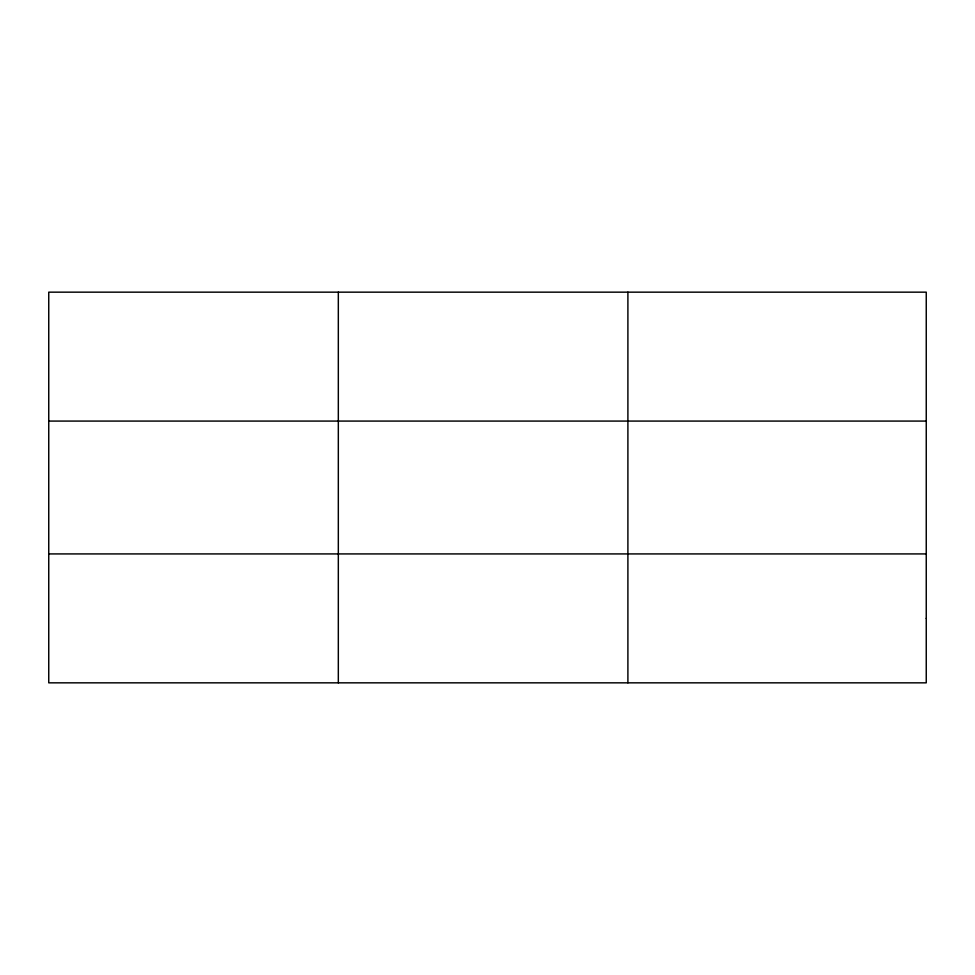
<?xml version="1.0" encoding="UTF-8"?>
<svg xmlns="http://www.w3.org/2000/svg" width="975" height="975" viewBox="0 0 975 975"><rect width="100%" height="100%" fill="white"/><g stroke="black" fill="none" stroke-linecap="round" stroke-linejoin="round"><path stroke-width="1.46" d="M338.325 682.841L338.325 292.159M627.9 682.841L627.9 292.159M48.75 421.078L926.25 421.078M48.75 553.922L926.25 553.922M926.25 618.382L926.25 682.841L48.75 682.841L48.75 292.159L926.25 292.159L926.25 618.382"/></g></svg>
